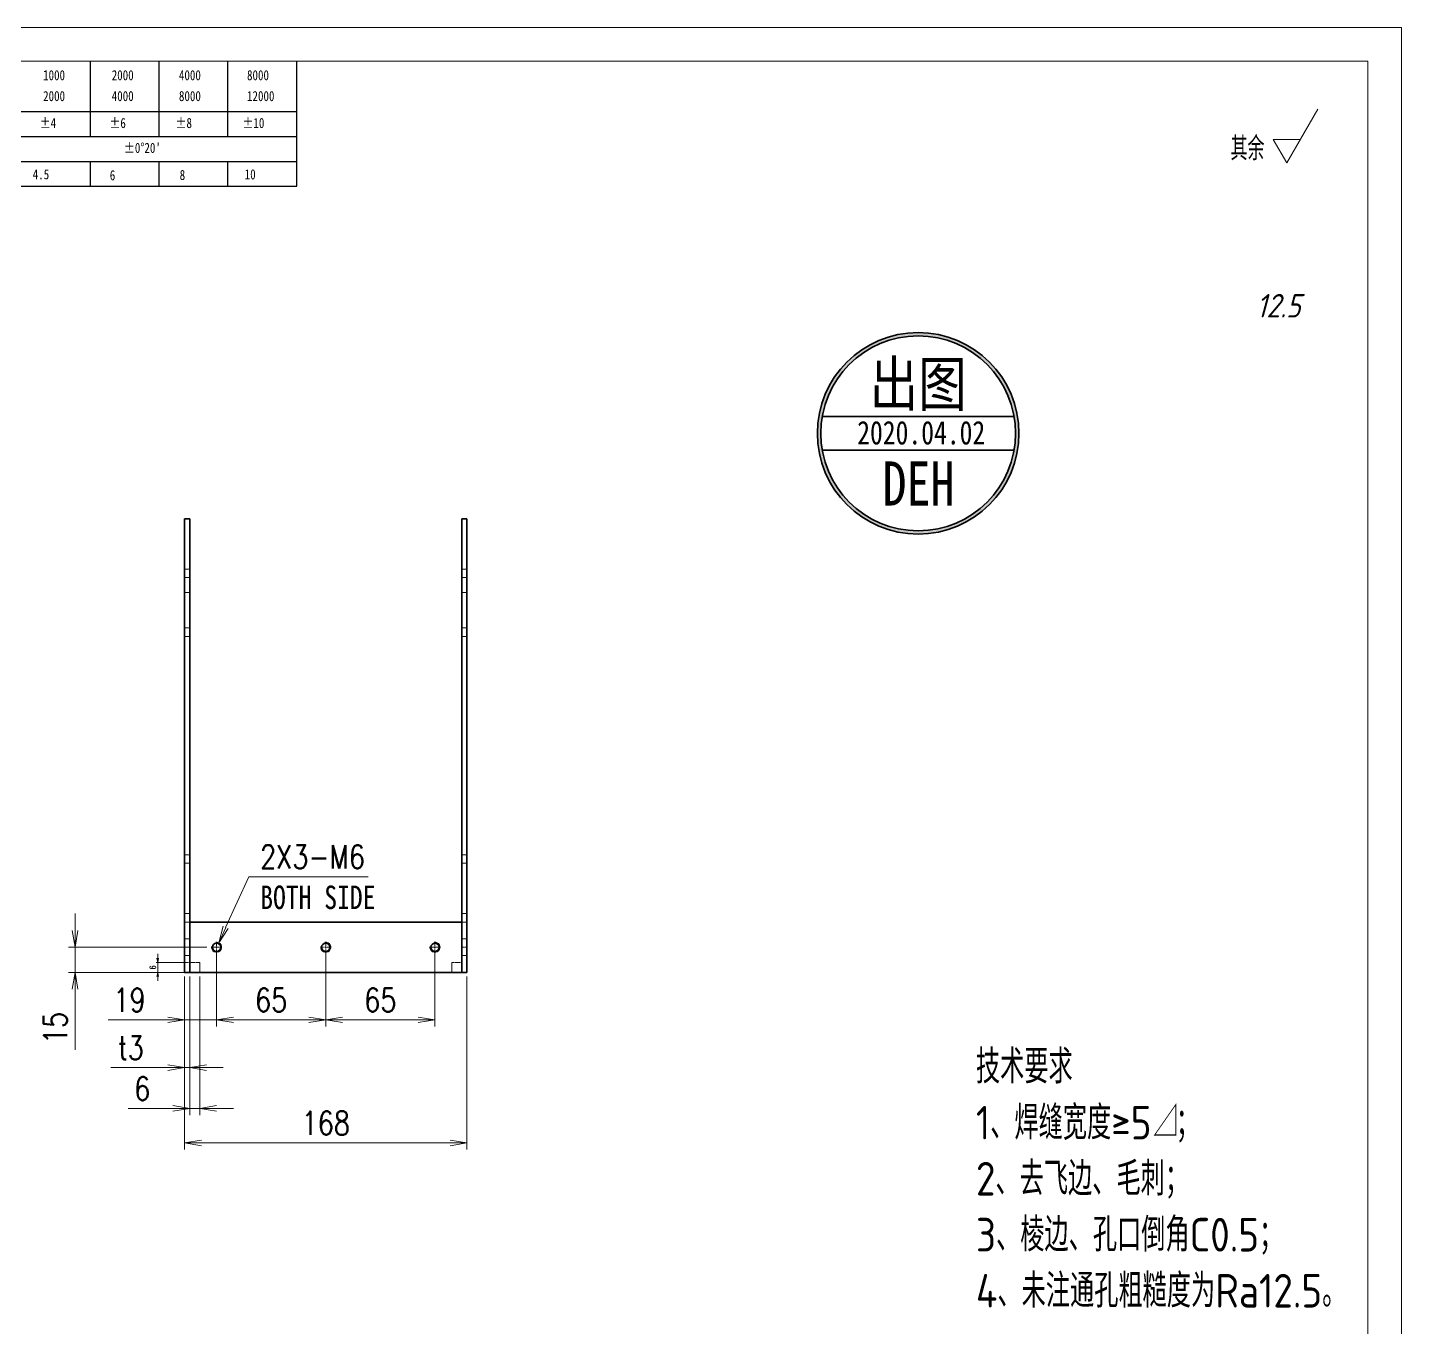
# Model space of a CAD drawing. Header units: millimetres. Extents: x 1333 to 190452, y -42879 to -5704.
# Drawn here: x 178389 to 179207, y -22422 to -21648 of the extents above; entities that cross this region are included whole.
import ezdxf
from ezdxf.enums import TextEntityAlignment as Align

# ---------------------------------------------------------------- set-up
doc = ezdxf.new("R2010")
doc.units = ezdxf.units.MM
doc.header["$LTSCALE"] = 0.5
for name, pattern in [('DASHDOT', [18.5, 12, -3, 0.5, -3]), ('DASHED', [15, 12, -3]), ('DOT2', [0.125, 0, -0.125])]:
    doc.linetypes.add(name, pattern=pattern)
for name, color, linetype, lineweight in [('印章专用-出图', 1, 'Continuous', 80), ('图框', 7, 'Continuous', 18), ('标注线', 3, 'Continuous', 18)]:
    doc.layers.add(name, color=color, linetype=linetype, lineweight=lineweight)
doc.layers.add('图\\M+19E79\\M+195B6\\M+18E9A', color=7, linetype='Continuous')
doc.layers.add('材质', color=7, linetype='Continuous')
doc.layers.add('打印-禁用', color=7, linetype='Continuous', lineweight=15, plot=False)
doc.styles.add('DIM', font='romans.shx', dxfattribs={"width": 0.8, "bigfont": 'bigfont.shx'})
doc.styles.add('国标', font='simfang.ttf', dxfattribs={"width": 0.8})
doc.styles.add('机械长仿宋', font='gbenor.shx', dxfattribs={"height": 1, "bigfont": 'gbcbig.shx'})
doc.dimstyles.new('DEH 1-1$0', dxfattribs={"dimtxt": 3.5, "dimasz": 2.5, "dimexe": 1, "dimexo": 0.625, "dimgap": 1.2, "dimtad": 1, "dimzin": 9, "dimdsep": 46, "dimtxsty": 'DIM', "dimblk": 'OPEN', "dimcen": 0, "dimclrd": 8, "dimclre": 8, "dimclrt": 2, "dimazin": 2, "dimtfac": 0.5, "dimtmove": 0, "dimatfit": 3, "dimldrblk": 'OPEN', "dimfxl": 0, "dimtolj": 2, "dimlwd": 18, "dimlwe": 18, "dimarcsym": 0})
doc.dimstyles.new('DEH 1-4', dxfattribs={"dimscale": 4, "dimtxt": 3.5, "dimasz": 2.5, "dimexe": 1, "dimexo": 0.625, "dimgap": 1.2, "dimtad": 1, "dimdsep": 46, "dimtxsty": 'DIM', "dimblk": 'OPEN', "dimcen": 0, "dimclrd": 8, "dimclre": 8, "dimclrt": 2, "dimazin": 2, "dimtfac": 0.5, "dimtmove": 0, "dimatfit": 3, "dimldrblk": 'OPEN', "dimfxl": 0, "dimtolj": 2, "dimlwd": 18, "dimlwe": 18, "dimarcsym": 0})
doc.dimstyles.new('DEH 1-4$3', dxfattribs={"dimscale": 4, "dimtxt": 3.5, "dimasz": 2.5, "dimexe": 1, "dimexo": 0.625, "dimgap": 1.2, "dimtad": 1, "dimtoh": 1, "dimdsep": 46, "dimtxsty": 'DIM', "dimblk": 'OPEN', "dimcen": 0, "dimclrd": 8, "dimclre": 8, "dimclrt": 2, "dimazin": 2, "dimtfac": 0.5, "dimtofl": 0, "dimtmove": 0, "dimatfit": 3, "dimldrblk": 'OPEN', "dimfxl": 0, "dimtolj": 2, "dimlwd": 18, "dimlwe": 18, "dimarcsym": 0})

# ---------------------------------------------------------------- blocks, each defined once
blk = doc.blocks.new('GZDEH零件A3图框V01版')
at = {"layer": '图\\M+19E79\\M+195B6\\M+18E9A', "color": 9}
for p, q in [((3082.42, -1561.98), (3082.42, -1554.46)), ((3092.64, -1561.98), (3092.64, -1554.46)), ((3102.86, -1561.98), (3102.86, -1554.46)), ((3113.09, -1573.08), (3113.09, -1554.46)), ((2996.09, -1561.98), (3113.09, -1561.98)), ((3082.42, -1565.68), (3082.42, -1561.98)), ((3092.64, -1565.68), (3092.64, -1561.98)), ((3102.86, -1565.68), (3102.86, -1561.98)), ((2996.09, -1565.68), (3113.09, -1565.68)), ((2996.09, -1569.38), (3113.09, -1569.38)), ((3082.42, -1573.08), (3082.42, -1569.48)), ((3092.64, -1573.08), (3092.64, -1569.38)), ((3102.86, -1573.08), (3102.86, -1569.38)), ((2990.09, -1573.08), (3113.09, -1573.08))]:
    blk.add_line(p, q, dxfattribs=at)
at = {"layer": '图框', "linetype": 'Continuous'}
for p, q in [((3272.49, -1554.46), (2882.49, -1554.46)), ((3272.49, -1832.96), (3272.49, -1554.46))]:
    blk.add_line(p, q, dxfattribs=at)
at = {"layer": '打印-禁用', "linetype": 'Continuous'}
for p, q in [((3277.49, -1549.46), (2857.49, -1549.46)), ((3277.49, -1846.46), (3277.49, -1549.46))]:
    blk.add_line(p, q, dxfattribs=at)
at = {"layer": '图\\M+19E79\\M+195B6\\M+18E9A', "color": 9, "style": '国标', "width": 0.8}
for s, p in [('1000', (3075.36, -1557.31)), ('2000', (3085.57, -1557.31)), ('4000', (3095.57, -1557.31)), ('8000', (3105.7, -1557.31)), ('2000', (3075.36, -1560.41)), ('4000', (3085.57, -1560.41)), ('8000', (3095.57, -1560.41)), ('12000', (3105.7, -1560.41)), ('±4', (3074.85, -1564.42)), ('±6', (3085.22, -1564.42)), ('±8', (3095.06, -1564.42)), ('±10', (3105.02, -1564.42)), ("±0%%D20'", (3087.38, -1568.12)), ('4.5', (3073.82, -1572.05)), ('6', (3085.28, -1572.19)), ('8', (3095.68, -1572.15)), ('10', (3105.36, -1572.06))]:
    blk.add_text(s, height=1.5, dxfattribs=at).set_placement(p)
blk = doc.blocks.new('DEH A3')
at = {"layer": '图框'}
blk.add_blockref('GZDEH零件A3图框V01版', (-2857.49, 1846.46), dxfattribs=at)
blk = doc.blocks.new('FINISHER_TR')
at = {"layer": '标注线'}
for p, q in [((0, 0), (4.62, 8)), ((-2.02, 3.5), (0, 0)), ((2.02, 3.5), (-2.02, 3.5))]:
    blk.add_line(p, q, dxfattribs=at)
at = {"layer": '标注线', "color": 2, "style": '机械长仿宋', "oblique": 15}
blk.add_attdef('0.0', text='', height=3.5, dxfattribs=at).set_placement((2.03, -24.04), align=Align.BOTTOM_RIGHT)
blk = doc.blocks.new('其余12.5')
at = {"layer": '标注线'}
blk.add_blockref('FINISHER_TR', (0, 0), dxfattribs=at).add_auto_attribs({'0.0': '12.5'})
at = {"layer": '标注线', "color": 7, "linetype": 'DOT2', "style": '机械长仿宋'}
blk.add_text('其余', height=3.5, dxfattribs=at).set_placement((-8.38, 0.4))
blk = doc.blocks.new('出图章')
at = {"layer": '印章专用-出图'}
h = blk.add_hatch(color=256, dxfattribs=at)
h.paths.add_polyline_path([(-15, 0, 1), (15, 0, 1)])
h.paths.add_polyline_path([(14.5, 0, -1), (-14.5, 0, -1)], flags=16)
h.paths.add_polyline_path([(-7.31, -12.35), (7.41, -12.35), (7.41, -2.73), (-7.31, -2.73)], flags=8)
at = {"layer": '印章专用-出图', "lineweight": 35}
for p, q in [((-14.28, 2.5), (14.28, 2.5)), ((-14.28, -2.5), (14.28, -2.5))]:
    blk.add_line(p, q, dxfattribs=at)
for radius in [15, 14.5]:
    blk.add_circle((0, 0), radius, dxfattribs=at)
at = {"layer": '印章专用-出图', "color": 4, "style": '国标', "width": 0.8}
blk.add_text('DEH', height=6.562, dxfattribs=at).set_placement((0.05, -10.74), align=Align.CENTER)
at = {"layer": '印章专用-出图', "color": 3, "style": '国标', "width": 0.8}
blk.add_attdef('出图', text='', height=6.6, dxfattribs=at).set_placement((0, 7.35), align=Align.MIDDLE_CENTER)
at = {"layer": '印章专用-出图', "color": 2, "style": '国标', "width": 0.8}
blk.add_attdef('XXXX.XX.XX', text='', height=3.5, dxfattribs=at).set_placement((0.45, 0.1), align=Align.MIDDLE_CENTER)
blk = doc.blocks.new('YZ-CT')
at = {"layer": '印章专用-出图'}
blk.add_blockref('出图章', (0.63, 0), dxfattribs=at).add_auto_attribs({'出图': '出图', 'XXXX.XX.XX': '2020.04.02'})
blk = doc.blocks.new('_Open')
at = {"color": 0, "linetype": 'ByBlock', "lineweight": -2}
for p, q in [((-1, 0.167), (0, 0)), ((-1, -0.167), (0, 0)), ((0, 0), (-1, 0))]:
    blk.add_line(p, q, dxfattribs=at)
blk = doc.blocks.new('*D308')
at = {"layer": 'Defpoints', "color": 0, "transparency": 16777216}
for p in [(178482.89, -22210.49), (178650.89, -22210.49), (178650.89, -22311.91)]:
    blk.add_point(p, dxfattribs=at)
at = {"layer": '标注线', "color": 8, "lineweight": 18, "transparency": 16777216}
for p, q in [((178482.89, -22212.99), (178482.89, -22315.91)), ((178650.89, -22212.99), (178650.89, -22315.91)), ((178492.89, -22311.91), (178640.89, -22311.91))]:
    blk.add_line(p, q, dxfattribs=at)
at = {"layer": '标注线', "color": 8, "lineweight": 18, "transparency": 16777216, "xscale": 10, "yscale": 10, "zscale": 10, "rotation": 180}
blk.add_blockref('_Open', (178482.89, -22311.91), dxfattribs=at)
at = {"layer": '标注线', "color": 8, "lineweight": 18, "transparency": 16777216, "xscale": 10, "yscale": 10, "zscale": 10}
blk.add_blockref('_Open', (178650.89, -22311.91), dxfattribs=at)
at = {"layer": '标注线', "color": 2, "transparency": 16777216, "insert": (178566.89, -22300.11), "char_height": 14, "attachment_point": 5, "style": 'DIM'}
blk.add_mtext('\\A2;168', dxfattribs=at)
blk = doc.blocks.new('*D309')
at = {"layer": 'Defpoints', "color": 0, "transparency": 16777216}
for p in [(178482.89, -22210.49), (178485.89, -22210.49), (178482.89, -22267.11)]:
    blk.add_point(p, dxfattribs=at)
at = {"layer": '标注线', "color": 8, "lineweight": 18, "transparency": 16777216}
for p, q in [((178482.89, -22212.99), (178482.89, -22271.11)), ((178485.89, -22212.99), (178485.89, -22271.11)), ((178472.89, -22267.11), (178438.89, -22267.11)), ((178485.89, -22267.11), (178482.89, -22267.11)), ((178495.89, -22267.11), (178505.89, -22267.11))]:
    blk.add_line(p, q, dxfattribs=at)
at = {"layer": '标注线', "color": 8, "lineweight": 18, "transparency": 16777216, "xscale": 10, "yscale": 10, "zscale": 10}
blk.add_blockref('_Open', (178482.89, -22267.11), dxfattribs=at)
at = {"layer": '标注线', "color": 8, "lineweight": 18, "transparency": 16777216, "xscale": 10, "yscale": 10, "zscale": 10, "rotation": 180}
blk.add_blockref('_Open', (178485.89, -22267.11), dxfattribs=at)
at = {"layer": '标注线', "color": 2, "transparency": 16777216, "insert": (178450.89, -22255.31), "char_height": 14, "attachment_point": 5, "style": 'DIM'}
blk.add_mtext('\\A2;{\\Fromans,bigfont|c134;t}3', dxfattribs=at)
blk = doc.blocks.new('*D310')
at = {"layer": 'Defpoints', "color": 0, "transparency": 16777216}
for p in [(178485.89, -22210.49), (178491.89, -22210.49), (178485.89, -22291.43)]:
    blk.add_point(p, dxfattribs=at)
at = {"layer": '标注线', "color": 8, "lineweight": 18, "transparency": 16777216}
for p, q in [((178485.89, -22212.99), (178485.89, -22295.43)), ((178491.89, -22212.99), (178491.89, -22295.43)), ((178475.89, -22291.43), (178449.35, -22291.43)), ((178491.89, -22291.43), (178485.89, -22291.43)), ((178501.89, -22291.43), (178511.89, -22291.43))]:
    blk.add_line(p, q, dxfattribs=at)
at = {"layer": '标注线', "color": 8, "lineweight": 18, "transparency": 16777216, "xscale": 10, "yscale": 10, "zscale": 10}
blk.add_blockref('_Open', (178485.89, -22291.43), dxfattribs=at)
at = {"layer": '标注线', "color": 8, "lineweight": 18, "transparency": 16777216, "xscale": 10, "yscale": 10, "zscale": 10, "rotation": 180}
blk.add_blockref('_Open', (178491.89, -22291.43), dxfattribs=at)
at = {"layer": '标注线', "color": 2, "transparency": 16777216, "insert": (178457.62, -22279.63), "char_height": 14, "attachment_point": 5, "style": 'DIM'}
blk.add_mtext('\\A2;6', dxfattribs=at)
blk = doc.blocks.new('*D311')
at = {"layer": 'Defpoints', "color": 0, "transparency": 16777216}
for p in [(178501.89, -22195.49), (178482.89, -22210.49), (178482.89, -22238.68)]:
    blk.add_point(p, dxfattribs=at)
at = {"layer": '标注线', "color": 8, "lineweight": 18, "transparency": 16777216}
for p, q in [((178501.89, -22197.99), (178501.89, -22242.68)), ((178482.89, -22212.99), (178482.89, -22242.68)), ((178472.89, -22238.68), (178437.29, -22238.68)), ((178501.89, -22238.68), (178482.89, -22238.68)), ((178511.89, -22238.68), (178521.89, -22238.68))]:
    blk.add_line(p, q, dxfattribs=at)
at = {"layer": '标注线', "color": 8, "lineweight": 18, "transparency": 16777216, "xscale": 10, "yscale": 10, "zscale": 10}
blk.add_blockref('_Open', (178482.89, -22238.68), dxfattribs=at)
at = {"layer": '标注线', "color": 8, "lineweight": 18, "transparency": 16777216, "xscale": 10, "yscale": 10, "zscale": 10, "rotation": 180}
blk.add_blockref('_Open', (178501.89, -22238.68), dxfattribs=at)
at = {"layer": '标注线', "color": 2, "transparency": 16777216, "insert": (178450.09, -22226.88), "char_height": 14, "attachment_point": 5, "style": 'DIM'}
blk.add_mtext('\\A2;19', dxfattribs=at)
blk = doc.blocks.new('*D312')
at = {"layer": 'Defpoints', "color": 0, "transparency": 16777216}
for p in [(178498.69, -22195.49), (178417.68, -22210.49), (178485.89, -22210.49)]:
    blk.add_point(p, dxfattribs=at)
at = {"layer": '标注线', "color": 8, "lineweight": 18, "transparency": 16777216}
for p, q in [((178417.68, -22185.49), (178417.68, -22175.49)), ((178496.19, -22195.49), (178413.68, -22195.49)), ((178417.68, -22195.49), (178417.68, -22210.49)), ((178483.39, -22210.49), (178413.68, -22210.49)), ((178417.68, -22220.49), (178417.68, -22256.62))]:
    blk.add_line(p, q, dxfattribs=at)
at = {"layer": '标注线', "color": 8, "lineweight": 18, "transparency": 16777216, "xscale": 10, "yscale": 10, "zscale": 10}
for p, rotation in [((178417.68, -22195.49), 270), ((178417.68, -22210.49), 90)]:
    blk.add_blockref('_Open', p, dxfattribs=dict(at, rotation=rotation))
at = {"layer": '标注线', "color": 2, "transparency": 16777216, "insert": (178405.88, -22243.56), "char_height": 14, "attachment_point": 5, "rotation": 90, "style": 'DIM'}
blk.add_mtext('\\A2;15', dxfattribs=at)
blk = doc.blocks.new('*D313')
at = {"layer": 'Defpoints', "color": 0, "transparency": 16777216}
for p in [(178501.89, -22201.19), (178566.89, -22201.19), (178566.89, -22238.68)]:
    blk.add_point(p, dxfattribs=at)
at = {"layer": '标注线', "color": 8, "lineweight": 18, "transparency": 16777216}
for p, q in [((178501.89, -22203.69), (178501.89, -22242.68)), ((178566.89, -22203.69), (178566.89, -22242.68)), ((178511.89, -22238.68), (178556.89, -22238.68))]:
    blk.add_line(p, q, dxfattribs=at)
at = {"layer": '标注线', "color": 8, "lineweight": 18, "transparency": 16777216, "xscale": 10, "yscale": 10, "zscale": 10, "rotation": 180}
blk.add_blockref('_Open', (178501.89, -22238.68), dxfattribs=at)
at = {"layer": '标注线', "color": 8, "lineweight": 18, "transparency": 16777216, "xscale": 10, "yscale": 10, "zscale": 10}
blk.add_blockref('_Open', (178566.89, -22238.68), dxfattribs=at)
at = {"layer": '标注线', "color": 2, "transparency": 16777216, "insert": (178534.39, -22226.88), "char_height": 14, "attachment_point": 5, "style": 'DIM'}
blk.add_mtext('\\A2;65', dxfattribs=at)
blk = doc.blocks.new('*D314')
at = {"layer": 'Defpoints', "color": 0, "transparency": 16777216}
for p in [(178566.89, -22195.49), (178631.89, -22195.49), (178631.89, -22238.68)]:
    blk.add_point(p, dxfattribs=at)
at = {"layer": '标注线', "color": 8, "lineweight": 18, "transparency": 16777216}
for p, q in [((178566.89, -22197.99), (178566.89, -22242.68)), ((178631.89, -22197.99), (178631.89, -22242.68)), ((178576.89, -22238.68), (178621.89, -22238.68))]:
    blk.add_line(p, q, dxfattribs=at)
at = {"layer": '标注线', "color": 8, "lineweight": 18, "transparency": 16777216, "xscale": 10, "yscale": 10, "zscale": 10, "rotation": 180}
blk.add_blockref('_Open', (178566.89, -22238.68), dxfattribs=at)
at = {"layer": '标注线', "color": 8, "lineweight": 18, "transparency": 16777216, "xscale": 10, "yscale": 10, "zscale": 10}
blk.add_blockref('_Open', (178631.89, -22238.68), dxfattribs=at)
at = {"layer": '标注线', "color": 2, "transparency": 16777216, "insert": (178599.39, -22226.88), "char_height": 14, "attachment_point": 5, "style": 'DIM'}
blk.add_mtext('\\A2;65', dxfattribs=at)
blk = doc.blocks.new('*D315')
at = {"layer": 'Defpoints', "color": 0, "transparency": 16777216}
for p in [(178503.14, -22192.76), (178500.64, -22198.22)]:
    blk.add_point(p, dxfattribs=at)
at = {"layer": '标注线', "color": 8, "lineweight": 18, "transparency": 16777216}
for p, q in [((178521.13, -22153.5), (178507.3, -22183.67)), ((178592.06, -22153.5), (178521.13, -22153.5))]:
    blk.add_line(p, q, dxfattribs=at)
at = {"layer": '标注线', "color": 8, "lineweight": 18, "transparency": 16777216, "xscale": 10, "yscale": 10, "zscale": 10, "rotation": 245.3763982986532}
blk.add_blockref('_Open', (178503.14, -22192.76), dxfattribs=at)
at = {"layer": '标注线', "color": 2, "transparency": 16777216, "insert": (178559, -22141.7), "char_height": 14, "attachment_point": 5, "style": 'DIM'}
blk.add_mtext('\\A2;{\\Fromans,bigfont|c134;2X3-M6}', dxfattribs=at)
blk = doc.blocks.new('*D521')
at = {"layer": 'Defpoints', "color": 0, "transparency": 16777216}
for p in [(178466.85, -22210.49), (178485.89, -22204.49), (178485.89, -22210.49)]:
    blk.add_point(p, dxfattribs=at)
at = {"layer": '标注线', "color": 8, "lineweight": 18, "transparency": 16777216}
for p, q in [((178466.85, -22201.99), (178466.85, -22199.49)), ((178485.26, -22204.49), (178465.85, -22204.49)), ((178485.26, -22210.49), (178465.85, -22210.49)), ((178466.85, -22204.49), (178466.85, -22210.49)), ((178466.85, -22212.99), (178466.85, -22215.49))]:
    blk.add_line(p, q, dxfattribs=at)
at = {"layer": '标注线', "color": 8, "lineweight": 18, "transparency": 16777216, "xscale": 2.5, "yscale": 2.5, "zscale": 2.5}
for p, rotation in [((178466.85, -22204.49), 270), ((178466.85, -22210.49), 90)]:
    blk.add_blockref('_Open', p, dxfattribs=dict(at, rotation=rotation))
at = {"layer": '标注线', "color": 2, "transparency": 16777216, "insert": (178463.9, -22207.49), "char_height": 3.5, "attachment_point": 5, "rotation": 90, "style": 'DIM'}
blk.add_mtext('\\A2;6', dxfattribs=at)

msp = doc.modelspace()

# ---------------------------------------------------------------- linework, layer by layer
at = {"color": 7, "lineweight": 35}
for p, q in [((178482.885, -22210.489), (178482.885, -21940.489)), ((178485.885, -22210.489), (178485.885, -21940.489)), ((178485.885, -21984.353), (178485.885, -21940.489)), ((178647.885, -22210.489), (178647.885, -21940.489)), ((178650.885, -22210.489), (178650.885, -21940.489)), ((178650.885, -21984.353), (178650.885, -21940.489)), ((178485.885, -22180.489), (178485.885, -21984.353)), ((178650.885, -22180.489), (178650.885, -21984.353)), ((178485.885, -22180.489), (178485.885, -22210.489)), ((178485.885, -22180.489), (178647.885, -22180.489)), ((178647.885, -22210.489), (178647.885, -22180.489)), ((178647.885, -22210.489), (178485.885, -22210.489))]:
    msp.add_line(p, q, dxfattribs=at)
at = {"color": 7, "lineweight": 35, "ltscale": 0.075}
for p, q in [((178485.885, -21940.489), (178482.885, -21940.489)), ((178482.885, -21940.489), (178485.885, -21940.489)), ((178650.885, -21940.489), (178647.885, -21940.489)), ((178647.885, -21940.489), (178650.885, -21940.489)), ((178485.885, -22210.489), (178482.885, -22210.489)), ((178650.885, -22210.489), (178647.885, -22210.489))]:
    msp.add_line(p, q, dxfattribs=at)
at = {"color": 1, "linetype": 'DASHED', "lineweight": 13}
for p, q in [((178482.885, -21984.353), (178482.885, -21940.489)), ((178647.885, -21984.353), (178647.885, -21940.489)), ((178482.885, -22180.489), (178482.885, -21984.353)), ((178647.885, -22180.489), (178647.885, -21984.353))]:
    msp.add_line(p, q, dxfattribs=at)
at = {"color": 1, "linetype": 'DASHED', "lineweight": 13, "ltscale": 0.075}
for p, q in [((178482.885, -21970.489), (178485.885, -21970.489)), ((178647.885, -21970.489), (178650.885, -21970.489)), ((178485.885, -21975.489), (178482.885, -21975.489)), ((178485.885, -21975.489), (178482.885, -21975.489)), ((178650.885, -21975.489), (178647.885, -21975.489)), ((178650.885, -21975.489), (178647.885, -21975.489)), ((178482.885, -21984.353), (178485.885, -21984.353)), ((178647.885, -21984.353), (178650.885, -21984.353)), ((178485.885, -22005.489), (178482.885, -22005.489)), ((178485.885, -22005.489), (178482.885, -22005.489)), ((178650.885, -22005.489), (178647.885, -22005.489)), ((178650.885, -22005.489), (178647.885, -22005.489)), ((178482.885, -22010.489), (178485.885, -22010.489)), ((178647.885, -22010.489), (178650.885, -22010.489)), ((178482.885, -22140.489), (178485.885, -22140.489)), ((178485.885, -22145.489), (178482.885, -22145.489)), ((178485.885, -22145.489), (178482.885, -22145.489)), ((178647.885, -22140.489), (178650.885, -22140.489)), ((178650.885, -22145.489), (178647.885, -22145.489)), ((178650.885, -22145.489), (178647.885, -22145.489)), ((178485.885, -22175.489), (178482.885, -22175.489)), ((178485.885, -22175.489), (178482.885, -22175.489)), ((178650.885, -22175.489), (178647.885, -22175.489)), ((178650.885, -22175.489), (178647.885, -22175.489)), ((178485.885, -22180.489), (178482.885, -22180.489)), ((178482.885, -22180.489), (178485.885, -22180.489)), ((178482.885, -22180.489), (178485.885, -22180.489)), ((178650.885, -22180.489), (178647.885, -22180.489)), ((178647.885, -22180.489), (178650.885, -22180.489)), ((178647.885, -22180.489), (178650.885, -22180.489)), ((178485.885, -22190.489), (178482.885, -22190.489)), ((178650.885, -22190.489), (178647.885, -22190.489)), ((178485.885, -22200.489), (178482.885, -22200.489)), ((178650.885, -22200.489), (178647.885, -22200.489))]:
    msp.add_line(p, q, dxfattribs=at)
at = {"color": 2, "linetype": 'DASHDOT', "lineweight": 13, "ltscale": 0.089999}
for p, q in [((178482.585, -21975.489), (178486.185, -21975.489)), ((178647.585, -21975.489), (178651.185, -21975.489)), ((178482.585, -22005.489), (178486.185, -22005.489)), ((178647.585, -22005.489), (178651.185, -22005.489)), ((178482.585, -22145.489), (178486.185, -22145.489)), ((178647.585, -22145.489), (178651.185, -22145.489)), ((178482.585, -22175.489), (178486.185, -22175.489)), ((178647.585, -22175.489), (178651.185, -22175.489)), ((178482.585, -22195.489), (178486.185, -22195.489)), ((178647.585, -22195.489), (178651.185, -22195.489))]:
    msp.add_line(p, q, dxfattribs=at)
at = {"color": 2, "linetype": 'DASHDOT', "lineweight": 13, "ltscale": 0.159802}
for p, q in [((178505.081, -22195.489), (178498.689, -22195.489)), ((178501.885, -22192.293), (178501.885, -22198.685)), ((178570.081, -22195.489), (178563.689, -22195.489)), ((178566.885, -22192.293), (178566.885, -22198.685)), ((178635.081, -22195.489), (178628.689, -22195.489)), ((178631.885, -22192.293), (178631.885, -22198.685))]:
    msp.add_line(p, q, dxfattribs=at)
at = {"color": 1, "linetype": 'DASHED', "lineweight": 13, "ltscale": 0.15}
for p, q in [((178485.885, -22210.489), (178485.885, -22204.489)), ((178485.885, -22204.489), (178491.885, -22204.489)), ((178485.885, -22210.489), (178491.885, -22210.489)), ((178491.885, -22210.489), (178491.885, -22204.489)), ((178641.885, -22210.489), (178641.885, -22204.489)), ((178647.885, -22204.489), (178641.885, -22204.489)), ((178647.885, -22210.489), (178641.885, -22210.489)), ((178647.885, -22210.489), (178647.885, -22204.489))]:
    msp.add_line(p, q, dxfattribs=at)
at = {"color": 7, "lineweight": 35}
for centre in [(178501.885, -22195.489), (178566.885, -22195.489), (178631.885, -22195.489)]:
    msp.add_circle(centre, 2.458, dxfattribs=at)
at = {"color": 7, "lineweight": 13}
for centre in [(178501.885, -22195.489), (178566.885, -22195.489), (178631.885, -22195.489)]:
    msp.add_arc(centre, 3, 169.999993, 100.000014, dxfattribs=at)

# ---------------------------------------------------------------- block references
at = {"layer": '印章专用-出图', "xscale": 4, "yscale": 4, "zscale": 4}
msp.add_blockref('YZ-CT', (178916.965, -21889.649), dxfattribs=at)
at = {"layer": '图框', "xscale": 4, "yscale": 4, "zscale": 4}
msp.add_blockref('DEH A3', (177527.164, -22836.122), dxfattribs=at)
at = {"layer": '标注线', "xscale": 4, "yscale": 4, "zscale": 4}
msp.add_blockref('其余12.5', (179138.939, -21728.752), dxfattribs=at)

# ---------------------------------------------------------------- texts
at = {"layer": '材质', "color": 3, "style": '国标', "width": 0.8}
msp.add_text('BOTH SIDE', height=14, dxfattribs=at).set_placement((178562.166, -22172.77), align=Align.CENTER)
at = {"layer": '标注线', "color": 2, "insert": (178953.85, -22256.546), "char_height": 40, "width": 824.16379, "attachment_point": 1, "style": '机械长仿宋'}
msp.add_mtext('{\\H0.5x;技术要求\\P1、\\A2;焊缝宽度≥5\\Q19.2;△\\Q0;；\\P\\A0;2、去飞边、毛刺；\\P3、\\A2;棱边、\\A0;孔口倒角C0.5；\\P4、未注通孔粗糙度为Ra12.5。}', dxfattribs=at)

# ---------------------------------------------------------------- dimensions: what is measured, and where the dimension line sits
at = {"layer": '标注线'}
dim = msp.add_diameter_dim_2p(p1=(178500.635, -22198.216), p2=(178503.135, -22192.762), text='{\\Fromans,bigfont|c134;2X3-M6}', dimstyle='DEH 1-4$3', dxfattribs=at)
dim.commit()
dim.dimension.update_dxf_attribs({"geometry": '*D315', "text_midpoint": (178558.997, -22153.499), "dimtype": 163})
dim = msp.add_linear_dim(base=(178417.681, -22210.489), p1=(178498.689, -22195.489), p2=(178485.885, -22210.489), angle=90, dimstyle='DEH 1-4', dxfattribs=at)
dim.commit()
dim.dimension.update_dxf_attribs({"geometry": '*D312', "text_midpoint": (178405.881, -22243.556)})
for base, p1, p2, picture, middle in [((178482.885, -22238.678), (178501.885, -22195.489), (178482.885, -22210.489), '*D311', (178450.085, -22226.878)), ((178631.885, -22238.678), (178566.885, -22195.489), (178631.885, -22195.489), '*D314', (178599.385, -22226.878)), ((178566.885, -22238.678), (178501.885, -22201.185), (178566.885, -22201.185), '*D313', (178534.385, -22226.878)), ((178485.885, -22291.429), (178491.885, -22210.489), (178485.885, -22210.489), '*D310', (178457.618, -22279.629)), ((178650.885, -22311.909), (178482.885, -22210.489), (178650.885, -22210.489), '*D308', (178566.885, -22300.109))]:
    dim = msp.add_linear_dim(base=base, p1=p1, p2=p2, dimstyle='DEH 1-4', dxfattribs=at)
    dim.commit()
    dim.dimension.update_dxf_attribs({"geometry": picture, "text_midpoint": middle})
dim = msp.add_linear_dim(base=(178466.851, -22210.489), p1=(178485.885, -22204.489), p2=(178485.885, -22210.489), angle=90, dimstyle='DEH 1-1$0', override={"dimarcsym": 1}, dxfattribs=at)
dim.commit()
dim.dimension.update_dxf_attribs({"geometry": '*D521', "text_midpoint": (178463.901, -22207.489)})
dim = msp.add_linear_dim(base=(178482.885, -22267.113), p1=(178485.885, -22210.489), p2=(178482.885, -22210.489), text='{\\Fromans,bigfont|c134;t}<>', dimstyle='DEH 1-4', dxfattribs=at)
dim.commit()
dim.dimension.update_dxf_attribs({"geometry": '*D309', "text_midpoint": (178450.885, -22255.313)})

doc.saveas('drawing.dxf')
